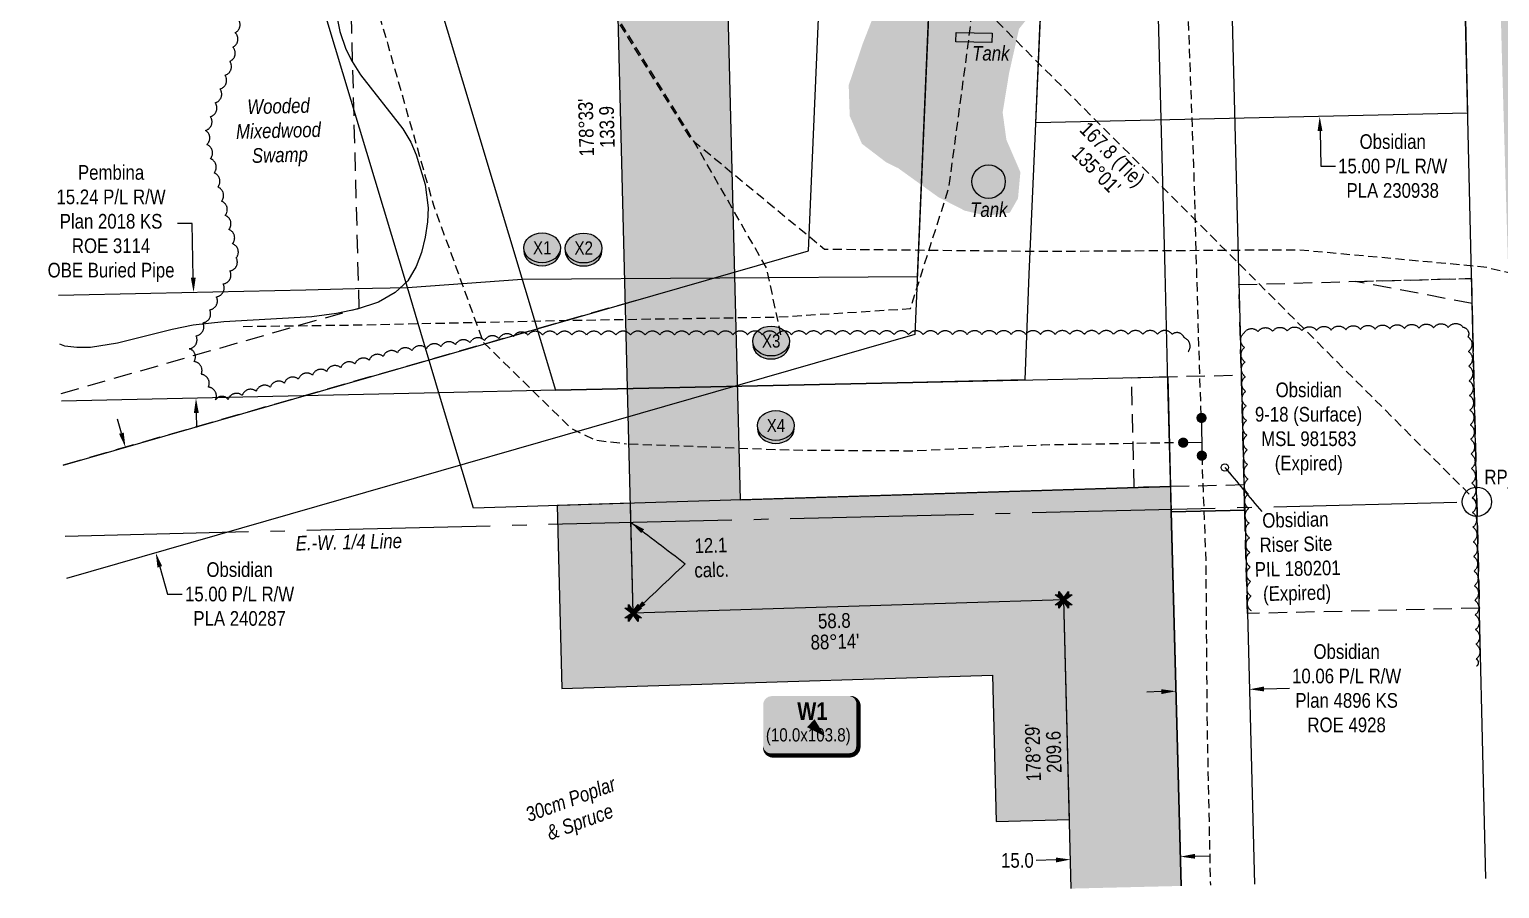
# Model space of a CAD drawing. Extents: x 610158 to 618425, y 5897307 to 5901062.
# Drawn here: x 610202 to 611205, y 5898230 to 5898816 of the extents above; entities that cross this region are included whole.
import ezdxf
from ezdxf.enums import TextEntityAlignment as Align

# ---------------------------------------------------------------- set-up
doc = ezdxf.new("R2010")
doc.units = 0
doc.header["$LTSCALE"] = 5
doc.header["$PDSIZE"] = 0.5
for name, pattern in [('0', [1, 1, 0]), ('foc-ACCESSROAD', [3.75, 2.5, -1.25]), ('foc-QUARTERLINE', [33, 25, -3, 2, -3]), ('foc-TIELINE', [1.875, 1.25, -0.625]), ('UG_PIPE', [1.875, 1.25, -0.625])]:
    doc.linetypes.add(name, pattern=pattern)
doc.layers.get('Defpoints').update_dxf_attribs({"color": 9})
for name, color, linetype in [('35', 37, 'Continuous'), ('AS-PIPE-UG', 44, 'UG_PIPE'), ('AS-ROADS', 254, 'Continuous'), ('AS-SYMBOL', 7, 'Continuous'), ('C-AR', 13, 'foc-ACCESSROAD'), ('C-RW', 13, 'Continuous'), ('C-WS', 13, 'foc-ACCESSROAD'), ('F-RW', 190, 'Continuous'), ('L-BD1', 253, 'Continuous'), ('L-MON', 1, 'Continuous'), ('L-SEC', 7, 'Continuous'), ('L-SECQ', 8, 'foc-QUARTERLINE'), ('L-TIE', 7, 'foc-TIELINE'), ('L-TIE-T', 7, 'Continuous'), ('P-CROSSINGS', 250, 'Continuous'), ('P-PROPOSED', 10, 'Continuous'), ('P-PROPOSED-H', 21, 'Continuous'), ('P-TEMP-BLOCKS', 250, 'Continuous'), ('P-TEMP-H', 41, 'Continuous'), ('P-TEMP_WORKSPACE', 46, 'Continuous'), ('P-TXT', 4, 'Continuous'), ('T-BUSH', 110, '0'), ('T-BUSH-T', 110, 'Continuous'), ('WETLAND', 143, 'Continuous'), ('WETLAND-T', 146, 'Continuous')]:
    doc.layers.add(name, color=color, linetype=linetype)
for name, color, linetype, lineweight in [('AS-GENERAL', 48, 'Continuous', 18), ('C-RW-T', 13, 'Continuous', 9), ('C-WS-T', 13, 'Continuous', 9), ('F-RW-T', 190, 'Continuous', 9)]:
    doc.layers.add(name, color=color, linetype=linetype, lineweight=lineweight)
doc.layers.add('AS-PIPE-AG', color=7, linetype='Continuous', true_color=0x7d00fa)
doc.styles.add('175L', font='ARIALN.TTF', dxfattribs={"height": 20})
doc.styles.add('80', font='ARIALN.TTF', dxfattribs={"height": 10})
doc.styles.add('80CG', font='ARIALN.TTF', dxfattribs={"height": 10})
doc.styles.add('80L', font='ARIALN.TTF', dxfattribs={"height": 10})
doc.styles.add('80LS', font='ARIALNI.TTF', dxfattribs={"height": 10})
doc.styles.add('BOLD', font='ARIALNB.TTF')
doc.styles.add('Crossing', font='ARIALN.TTF', dxfattribs={"height": 10})
doc.dimstyles.new('Compass 5 000', dxfattribs={"dimscale": 5, "dimtxt": 9, "dimasz": 2, "dimexe": 0.2, "dimexo": 0.0625, "dimgap": 0.5, "dimtad": 0, "dimtih": 1, "dimtoh": 1, "dimzin": 0, "dimdsep": 46, "dimtxsty": '80CG', "dimcen": 0.1, "dimse1": 1, "dimse2": 1, "dimclrd": 256, "dimclrt": 256, "dimaunit": 1, "dimadec": 4, "dimazin": 0, "dimtfac": 0.06, "dimtofl": 0, "dimtmove": 0, "dimatfit": 1, "dimfxl": 0.2, "dimtolj": 1, "dimtzin": 0, "dimlwd": -1, "dimarcsym": 0})

# ---------------------------------------------------------------- blocks, each defined once
blk = doc.blocks.new('*U467')
at = {"true_color": 0xff8aff}
h = blk.add_hatch(color=211, dxfattribs=at)
edge = h.paths.add_edge_path()
edge.add_line((-26.49999999999998, -21.95415780227631), (26.49999999999998, -21.95415780227631))
edge.add_arc((26.49999999999998, -15.95415780227631), 6, 270, 360)
edge.add_line((32.49999999999998, -15.95415780227631), (32.49999999999998, 12.5))
edge.add_arc((26.49999999999998, 12.5), 6, 0, 90)
edge.add_line((26.49999999999998, 18.5), (-26.49999999999998, 18.5))
edge.add_arc((-26.49999999999998, 12.5), 6, 90, 180)
edge.add_line((-32.49999999999998, 12.5), (-32.49999999999998, -15.95415780227631))
edge.add_arc((-26.49999999999998, -15.95415780227631), 6, 180, 270)
at = {"color": 250, "flags": 128}
blk.add_lwpolyline([(-26.49999999999998, -21.95415780227631, 3, 3, 0), (26.49999999999998, -21.95415780227631, 3, 3, 0.414213562373095), (32.49999999999998, -15.95415780227631, 3, 3, 0), (32.49999999999998, 12.5, 3, 0, 0.414213562373095), (26.49999999999998, 18.5, 0, 0, 0), (-26.49999999999998, 18.5, 0, 0, 0.414213562373095), (-32.49999999999998, 12.5, 0, 0, 0), (-32.49999999999998, -15.95415780227631, 0, 3, 0.414213562373095)], format="xyseb", close=True, dxfattribs=at)
at = {"flags": 128}
blk.add_lwpolyline([(9.72773589345833, -8.985253312507872, 0, 7.499999999999997, 0), (-3.398394867633904e-15, 3.944304526105059e-31, 0, 0, 0)], format="xyseb", dxfattribs=at)
at = {"color": 250}
for tag, p, height, style in [('TEMP_AREA_W1_001', (-9.212824010914055, 2.244292974654144), 12, 'BOLD'), ('ENTER_TEXT_001', (-30.65893587994544, -12.47010782646594), 9, '80')]:
    blk.add_attdef(tag, p, '', height=height, dxfattribs=dict(at, style=style))
blk = doc.blocks.new('RISER')
h = blk.add_hatch(color=255)
h.dxf.hatch_style = 1
edge = h.paths.add_edge_path()
edge.add_arc((0, 0), 0.7000000000000001, 0, 360)
blk.add_hatch(color=13).paths.add_polyline_path([(0.5809894393423747, -0.1498374831999172), (-0.5809055220925075, -0.1501624933266612, 0.7745966773228882)])
at = {"color": 13}
blk.add_line((-0.5809055220925075, -0.1501624933266612), (0.5809894393423747, -0.1498374831996898), dxfattribs=at)
blk.add_circle((0, 0), 0.6000000000000001, dxfattribs=at)
blk = doc.blocks.new('TEMP')
h = blk.add_hatch(color=255)
h.dxf.hatch_style = 1
h.paths.add_polyline_path([(-5.274161e-10, 0.2514284397220763), (-0.6656854269836912, 1.152061669657268), (-0.6656854269836914, 0.6656854303339061), (-1.152061663105632, 0.6656854303339061), (-0.2514284404497629, 5.273253e-10), (-1.152061661774314, -0.665685419564579), (-0.6656854224511335, -0.6656854195645793), (-0.6656854224511335, -1.152061655686338), (-5.273251e-10, -0.2514284436956587), (0.6656854183820542, -1.152061663420681), (0.6656854183820542, -0.6656854208922597), (1.152061656810019, -0.6656854053035205), (0.2514284429676993, 5.273253e-10), (1.152061671303363, 0.6656854258011663), (0.6656854287749412, 0.6656854258011663), (0.6656854131859291, 1.15206166422904)])
h.paths.add_polyline_path([(0.5656854229146121, 0.8485281473411305), (0.5656854319800914, 0.5656854258011663), (0.8485281444547581, 0.5656854258011663), (0.0831890339399251, 0), (0.8485281399220186, -0.5656854150320215), (0.5656854183820542, -0.5656854240973189), (0.5656854183820542, -0.8485281365719859), (0, -0.08318903609469999), (-0.5656854224511337, -0.8485281320390644), (-0.5656854224511337, -0.5656854195645792), (-0.8485281349258001, -0.5656854195645794), (-0.0831890328488955, 0), (-0.8485281394583584, 0.5656854303339058), (-0.5656854269836913, 0.5656854303339061), (-0.5656854269836913, 0.8485281428085727), (0, 0.0831890306941206)], flags=16)
h = blk.add_hatch(color=1)
h.dxf.hatch_style = 1
h.paths.add_polyline_path([(0, 0.0831890306941205), (-0.5656854269836911, 0.8485281428085727), (-0.5656854269836912, 0.5656854303339061), (-0.8485281394583578, 0.5656854303339061), (-0.0831890328488953, -1e-16), (-0.8485281349258001, -0.5656854195645793), (-0.5656854224511337, -0.5656854195645793), (-0.5656854224511337, -0.848528132039064), (0, -0.08318903609469999), (0.5656854183820542, -0.8485281365719856), (0.5656854183820542, -0.5656854240973191), (0.8485281399220184, -0.5656854150320213), (0.0831890339399251, -1e-16), (0.8485281444547581, 0.5656854258011663), (0.5656854319800914, 0.5656854258011663), (0.5656854229146121, 0.8485281473411308)])
at = {"color": 1}
for p, q in [((-0.0831890328488953, 0), (0.0831890339399252, 0)), ((0, 0.0831890306941205), (0, -0.08318903609469999))]:
    blk.add_line(p, q, dxfattribs=at)
at = {"color": 255, "flags": 128}
blk.add_lwpolyline([(-0.251428440449763, 5.27325e-10), (-1.152061663105632, 0.6656854303339061), (-0.6656854269836914, 0.6656854303339061), (-0.6656854269836914, 1.152061669657268), (-5.274159999999999e-10, 0.2514284397220763), (0.6656854131859291, 1.15206166422904), (0.6656854287749412, 0.6656854258011663), (1.152061671303363, 0.6656854258011663), (0.2514284429676991, 5.27325e-10), (1.152061656810019, -0.6656854053035204), (0.6656854183820542, -0.6656854208922596), (0.6656854183820542, -1.152061663420681), (-5.27325e-10, -0.2514284436956586), (-0.6656854224511335, -1.152061655686338), (-0.6656854224511335, -0.6656854195645793), (-1.152061661774314, -0.6656854195645793)], close=True, dxfattribs=at)
at = {"color": 1, "flags": 128}
blk.add_lwpolyline([(-0.0831890328488953, 0), (-0.8485281394583578, 0.5656854303339061), (-0.5656854269836913, 0.5656854303339061), (-0.5656854269836913, 0.8485281428085727), (0, 0.0831890306941205), (0.5656854229146121, 0.8485281473411305), (0.5656854319800914, 0.5656854258011663), (0.8485281444547581, 0.5656854258011663), (0.0831890339399252, 0), (0.8485281399220184, -0.5656854150320214), (0.5656854183820542, -0.5656854240973189), (0.5656854183820542, -0.8485281365719856), (0, -0.08318903609469999), (-0.5656854224511335, -0.848528132039064), (-0.5656854224511335, -0.5656854195645792), (-0.8485281349258001, -0.5656854195645792)], close=True, dxfattribs=at)
blk = doc.blocks.new('*D475')
at = {"layer": 'C-RW-T', "transparency": 16777216}
for p, q in [((611080.4231811608, 5898841.791524201), (611080.195940128, 5898851.788941942)), ((611082.5813313969, 5898746.844193636), (611083.1252700472, 5898722.913735978)), ((611083.1252700472, 5898722.913735978), (611093.1252700473, 5898722.913735978))]:
    blk.add_line(p, q, dxfattribs=at)
for points in [[(611082.0894174511, 5898841.829397706), (611078.7569448703, 5898841.753650696), (611080.6504221936, 5898831.794106458)], [(611084.2475676872, 5898746.882067141), (611080.9150951065, 5898746.806320131), (611082.3540903641, 5898756.841611378)]]:
    blk.add_solid(points, dxfattribs=at)
at = {"layer": 'Defpoints', "color": 0, "transparency": 16777216}
for p in [(611095.8168422773, 5898832.138838774), (611082.3540903641, 5898756.841611378), (611097.5205104478, 5898757.186343693)]:
    blk.add_point(p, dxfattribs=at)
at = {"layer": 'C-RW-T', "transparency": 16777216, "insert": (611132.2112182064, 5898722.913735978), "char_height": 10, "attachment_point": 5, "style": '80CG'}
blk.add_mtext('\\A1;Obsidian\\P15.00 P/L R/W\\PPLA 230938', dxfattribs=at)
blk = doc.blocks.new('*D481')
at = {"layer": 'Defpoints', "color": 0, "transparency": 16777216}
for p in [(610303.8551859958, 5898636.624689418), (610313.7843259228, 5898636.850100612), (610305.4979665237, 5898564.261833555)]:
    blk.add_point(p, dxfattribs=at)
at = {"layer": 'F-RW-T', "transparency": 16777216}
for p, q in [((610312.7191012922, 5898683.772191), (610302.7191012922, 5898683.772190999)), ((610313.5573645429, 5898646.847524707), (610312.7191012922, 5898683.772191)), ((610315.6540678308, 5898554.489820655), (610315.8810292109, 5898544.49239656))]:
    blk.add_line(p, q, dxfattribs=at)
for points in [[(610315.223601892, 5898646.885351604), (610311.8911271938, 5898646.809697811), (610313.7843259228, 5898636.850100612)], [(610317.3203051799, 5898554.527647551), (610313.9878304817, 5898554.451993758), (610315.4271064508, 5898564.487244749)]]:
    blk.add_solid(points, dxfattribs=at)
at = {"layer": 'F-RW-T', "transparency": 16777216, "insert": (610257.4564819193, 5898683.772191), "char_height": 10, "attachment_point": 5, "style": '80CG'}
blk.add_mtext('\\A1;Pembina\\P15.24 P/L R/W\\PPlan 2018 KS\\PROE 3114\\POBE Buried Pipe', dxfattribs=at)
blk = doc.blocks.new('*D482')
at = {"layer": 'C-RW-T', "transparency": 16777216}
for p, q in [((610974.2738623538, 5898364.2817433), (610964.2772450548, 5898364.021661431)), ((611044.3818206531, 5898366.105741194), (611061.6627634305, 5898366.55533927))]:
    blk.add_line(p, q, dxfattribs=at)
for points in [[(611044.3384736747, 5898367.771844077), (611044.4251676314, 5898364.43963831), (611034.3852033542, 5898365.845659324)], [(610974.2305153754, 5898365.947846184), (610974.317209332, 5898362.615640417), (610984.2704796526, 5898364.541825171)]]:
    blk.add_solid(points, dxfattribs=at)
at = {"layer": 'Defpoints', "color": 0, "transparency": 16777216}
for p in [(610983.6447119382, 5898388.594099019), (611033.7594356397, 5898389.897933173), (611034.3852033542, 5898365.845659324)]:
    blk.add_point(p, dxfattribs=at)
at = {"layer": 'C-RW-T', "transparency": 16777216, "insert": (611100.7487115888, 5898366.555339269), "char_height": 10, "attachment_point": 5, "style": '80CG'}
blk.add_mtext('\\A1;Obsidian\\P10.06 P/L R/W\\PPlan 4896 KS\\PROE 4928', dxfattribs=at)
blk = doc.blocks.new('*D483')
at = {"layer": 'Defpoints', "color": 0, "transparency": 16777216}
for p in [(610912.2642015908, 5898251.806077322), (610912.3206177407, 5898249.674220991), (610987.214605337, 5898253.789519245)]:
    blk.add_point(p, dxfattribs=at)
at = {"layer": 'P-TXT', "transparency": 16777216}
for p, q in [((610902.3241174583, 5898249.409679685), (610888.8068041903, 5898249.051965724)), ((610997.2675217694, 5898251.922204222), (611007.2640220518, 5898252.186745528))]:
    blk.add_line(p, q, dxfattribs=at)
for points in [[(610902.2800272405, 5898251.075763065), (610902.3682076761, 5898247.743596303), (610912.3206177407, 5898249.674220991)], [(610997.2234315516, 5898253.588287602), (610997.3116119872, 5898250.25612084), (610987.271021487, 5898251.657662914)]]:
    blk.add_solid(points, dxfattribs=at)
at = {"layer": 'P-TXT', "transparency": 16777216, "insert": (610876.0544167416, 5898249.051965723), "char_height": 10, "attachment_point": 5, "style": '80CG'}
blk.add_mtext('\\A1;15.0', dxfattribs=at)
blk = doc.blocks.new('xing2')
h = blk.add_hatch(color=50)
h.dxf.hatch_style = 1
edge = h.paths.add_edge_path()
edge.add_ellipse((0, 0), major_axis=(-12.5, 0), ratio=0.8162973455633619, start_angle=0, end_angle=360)
h = blk.add_hatch(color=250)
h.dxf.hatch_style = 1
edge = h.paths.add_edge_path()
edge.add_ellipse((0, -2.047489049626165), major_axis=(-12.5, 0), ratio=0.8162973455633619, start_angle=0, end_angle=180)
edge.add_line((12.5, -2.047489049626165), (12.5, 0))
edge.add_ellipse((0, 0), major_axis=(-12.5, 0), ratio=0.8162973455633619, start_angle=0, end_angle=180, ccw=False)
edge.add_line((-12.5, 0), (-12.5, -2.047489049626165))
at = {"color": 250}
blk.add_ellipse((0, 0), major_axis=(-12.5, 0), ratio=0.8162973455633619, dxfattribs=at)
blk.add_ellipse((0, -2.047489049626165), major_axis=(-12.5, 0), ratio=0.8162973455633619, start_param=0, end_param=3.141592653589793, dxfattribs=at)
at = {"color": 250, "style": 'Crossing'}
blk.add_attdef('CROSSING', text='', height=9, dxfattribs=at).set_placement((0.08916442567715421, 0.0199513138486509), align=Align.MIDDLE_CENTER)
at = {"color": 250, "style": 'Crossing', "flags": 1}
for tag, p in [('OWNER', (0.08916442567715421, -12.49201765665748)), ('DESCRIPTION', (0.08916442567715421, -25.770021277247)), ('LOCATION', (0.08916442567715421, -39.30337514164421)), ('DWG_REF', (0.08916442567715421, -52.83672900604233))]:
    blk.add_attdef(tag, text='', height=9, dxfattribs=at).set_placement(p, align=Align.MIDDLE_CENTER)
blk = doc.blocks.new('*D523')
at = {"layer": 'C-RW-T', "transparency": 16777216}
for p, q in [((610264.5057670693, 5898540.680416269), (610261.7431081757, 5898550.291228713)), ((610290.7390597106, 5898449.419328639), (610296.0830185185, 5898430.82862027)), ((610296.0830185185, 5898430.82862027), (610306.0830185185, 5898430.828620271))]:
    blk.add_line(p, q, dxfattribs=at)
for points in [[(610266.1075691432, 5898541.140859419), (610262.9039649954, 5898540.219973121), (610267.2684259627, 5898531.069603825)], [(610292.3408617845, 5898449.879771789), (610289.1372576368, 5898448.958885491), (610287.976400817, 5898459.030141084)]]:
    blk.add_solid(points, dxfattribs=at)
at = {"layer": 'Defpoints', "color": 0, "transparency": 16777216}
for p in [(610277.5856973098, 5898534.035336599), (610287.976400817, 5898459.030141084), (610298.2936721637, 5898461.995873857)]:
    blk.add_point(p, dxfattribs=at)
at = {"layer": 'C-RW-T', "transparency": 16777216, "insert": (610345.1689666766, 5898430.828620271), "char_height": 10, "attachment_point": 5, "style": '80CG'}
blk.add_mtext('\\A1;Obsidian\\P15.00 P/L R/W\\PPLA 240287', dxfattribs=at)

msp = doc.modelspace()

# ---------------------------------------------------------------- hatches: boundary and pattern name
at = {"layer": 'AS-ROADS'}
h = msp.add_hatch(color=256, dxfattribs=at)
h.dxf.hatch_style = 1
h.paths.add_polyline_path([(611223.1396159146, 5898237.345974026), (611262.1405737707, 5898238.285770602), (611239.8344361701, 5899108.157312832), (611232.4155103307, 5899310.348981899), (611232.8529379047, 5899328.675940654), (611239.8363631653, 5899334.784926888), (611246.8217154167, 5899341.329994458), (611255.9884245677, 5899342.639521027), (611269.9572020795, 5899339.584386607), (611293.0926887413, 5899337.402697416), (611364.2469320339, 5899320.821346531), (611473.1875952767, 5899279.764290266), (611574.8981780673, 5899244.855980626), (611587.5565998446, 5899268.855844331), (611455.2453567042, 5899319.960727221), (611321.6680786858, 5899365.340118883), (611255.7533313313, 5899376.685928762), (611236.546984877, 5899389.776063908), (611229.5616326242, 5899401.556672499), (611229.1242050467, 5899425.120454849), (611223.358639822, 5899539.250631777), (611218.2029853634, 5899734.941321042), (611180.7569441784, 5899734.036770547), (611191.3821059522, 5899289.351666357), (611193.7792861459, 5899254.748613623), (611190.2644495916, 5899239.820523976), (611181.7606262838, 5899221.807800309), (611165.6509587433, 5899205.214906095), (611145.6140779901, 5899195.027276912), (611092.9435585067, 5899190.694680743), (611014.4339801659, 5899184.326610884), (610904.429616385, 5899173.872202541), (610886.5451876242, 5899172.510089713), (610867.9207932723, 5899172.740956276), (610852.0539269416, 5899182.164160575), (610835.959675353, 5899218.710340347), (610812.6892991284, 5899273.721998824), (610799.3525755608, 5899277.630057003), (610790.844898263, 5899274.871201359), (610747.5530572389, 5899274.871201359), (610728.0075598889, 5899270.503975202), (610687.5387646721, 5899267.515535571), (610676.0423201089, 5899258.551499249), (610679.0310873764, 5899234.647829969), (610682.9390306508, 5899141.9087244), (610671.8684517009, 5899110.335154246), (610657.6125521238, 5899099.531880867), (610656.2328246168, 5899084.13179732), (610654.1632333542, 5899076.316963555), (610651.6330905955, 5899070.110500302), (610652.0936420957, 5899062.066082546), (610655.7722731149, 5899058.848058925), (610661.7517346432, 5899058.848058925), (610668.4191329312, 5899059.538093483), (610684.2859992645, 5899054.71169935), (610685.4344875227, 5899048.964404057), (610694.8632678202, 5899043.44797538), (610754.6655910796, 5899046.120897351), (610796.0843942028, 5899051.389785767), (610824.3109982859, 5899048.383389846), (610835.6475023692, 5899045.840009679), (610836.8133335732, 5898974.277782528), (610839.5901315287, 5898943.518658386), (610834.9634195952, 5898924.554251331), (610836.8171875605, 5898900.677516506), (610830.8011131514, 5898881.250093713), (610819.4588280865, 5898870.999617518), (610808.8160417416, 5898868.919253105), (610797.4795376599, 5898863.137327824), (610786.8367513155, 5898848.334932223), (610770.6288070951, 5898806.857185764), (610760.91097774, 5898778.179708626), (610761.604695483, 5898757.133654585), (610769.9331623621, 5898738.169247548), (610786.5920231143, 5898725.448498935), (610794.6892507441, 5898721.517354097), (610821.983189866, 5898701.814174001), (610840.1412517357, 5898692.505120419), (610855.0388402217, 5898689.015187267), (610870.8690936738, 5898691.109660194), (610876.455448482, 5898700.883012124), (610878.0856851736, 5898718.800823992), (610868.5412852517, 5898740.907581717), (610865.9803105918, 5898759.523123698), (610870.4027611904, 5898786.516557385), (610877.1819251162, 5898816.631820286), (610884.8629221041, 5898826.171740449), (610891.148775633, 5898847.812917232), (610895.5712262318, 5898854.794066125), (610905.1156261527, 5898851.07070121), (610921.5875685137, 5898847.360162216), (610944.7519600791, 5898844.980953839), (610965.1684585946, 5898847.72570097), (610999.229999678, 5898858.303238156), (611018.7061252554, 5898873.087677485), (611050.0621671459, 5898907.688165015), (611072.4865931246, 5898952.10817779), (611085.6653032076, 5898991.923684869), (611091.5869549243, 5899005.814157479), (611110.4425885243, 5899071.444396103), (611127.0532744331, 5899111.615181197), (611136.1621737712, 5899130.896388488), (611143.6639603423, 5899136.252493166), (611155.1854558216, 5899141.073756916), (611169.383545587, 5899141.608597845), (611177.4210364136, 5899137.324740176), (611185.1906751124, 5899128.754459653), (611190.0139404059, 5899120.184179128), (611194.8352787072, 5899103.312962425), (611196.7102436, 5899089.119798046), (611201.2887806924, 5899000.90439487), (611206.830814643, 5898794.290348205)])
at = {"layer": 'P-PROPOSED-H'}
h = msp.add_hatch(color=256, dxfattribs=at)
h.dxf.hatch_style = 1
h.paths.add_polyline_path([(610912.84473441, 5898229.868873766), (610987.8002402468, 5898231.675058356), (610980.5832851876, 5898504.198208174), (610686.8771950094, 5898495.172634639), (610671.8015226626, 5899089.110872556), (610596.8561609674, 5899087.112598184), (610613.8419064763, 5898417.920884812), (610907.6293268746, 5898426.948957645)])
at = {"layer": 'P-TEMP-H'}
h = msp.add_hatch(color=256, dxfattribs=at)
h.dxf.hatch_style = 1
h.paths.add_polyline_path([(610611.9395170205, 5898492.86980352), (610561.9810610838, 5898491.334582653), (610565.1517101749, 5898366.419718141), (610690.3126498427, 5898370.265907595), (610688.7774508884, 5898420.223650369), (610613.8419064763, 5898417.920884812)])
h = msp.add_hatch(color=256, dxfattribs=at)
h.dxf.hatch_style = 1
h.paths.add_polyline_path([(610858.9933546715, 5898375.449457263), (610861.632130976, 5898275.735244784), (610911.5959644224, 5898277.057457291), (610907.6293268756, 5898426.948957642), (610613.8419064763, 5898417.920884812), (610611.93951702, 5898492.86980352), (610561.9810610838, 5898491.334582653), (610565.1517101763, 5898366.419718141)])
h = msp.add_hatch(color=256, dxfattribs=at)
h.dxf.hatch_style = 1
h.paths.add_polyline_path([(610809.2490402857, 5898373.920816961), (610690.3126498441, 5898370.265907595), (610688.7774508884, 5898420.223650369), (610807.7138413304, 5898423.878559738)])
h = msp.add_hatch(color=256, dxfattribs=at)
h.dxf.hatch_style = 1
h.paths.add_polyline_path([(610911.5959644219, 5898277.057457283), (610861.632130976, 5898275.735244784), (610858.9933546705, 5898375.449457255), (610809.2490402857, 5898373.920816957), (610807.7138413304, 5898423.878559738), (610907.6293268746, 5898426.948957645)])

# ---------------------------------------------------------------- linework, layer by layer
at = {"layer": '35', "color": 3}
msp.add_circle((611189.6244478038, 5898493.842233111), 9.99626509999994, dxfattribs=at)
at = {"layer": 'AS-GENERAL'}
msp.add_lwpolyline([(610834.2143233971, 5898814.055247683), (610858.7501836856, 5898813.59030643), (610858.629388073, 5898807.215685422), (610834.0935277846, 5898807.68062669)], close=True, dxfattribs=at)
msp.add_circle((610856.3923863897, 5898712.335476037), 11.40692519818393, dxfattribs=at)
at = {"layer": 'AS-PIPE-AG', "flags": 128}
for points in [[(611002.0744478058, 5898525.432233114), (611002.0044477844, 5898551.072233113)], [(610989.6944477847, 5898534.332232944), (611001.879447804, 5898534.437233112)]]:
    msp.add_lwpolyline(points, dxfattribs=at)
at = {"layer": 'AS-PIPE-UG', "flags": 128}
for points in [[(610202.8667574616, 5899305.242075555), (610239.5852609053, 5899304.811243188), (610306.6651978573, 5899278.64601929), (610345.1658128909, 5899165.49329649), (610383.3765362342, 5899035.671801639), (610416.309231608, 5898909.84881282), (610446.3030250369, 5898805.877659519), (610477.4863740205, 5898696.368575336), (610511.3937052373, 5898602.908494798), (610571.4012846346, 5898543.975513881), (610588.3399558446, 5898535.893533563), (610609.1721723147, 5898533.434452349)], [(610704.91140131, 5899070.453806054), (610566.5830848548, 5899064.715949872), (610558.4861101256, 5899011.970657082), (610557.1965919253, 5898958.885491257), (610582.5221295562, 5898855.214225906), (610652.7908750774, 5898741.881570335), (610744.3416689952, 5898666.349791253), (610892.9361497065, 5898664.805368275), (611067.7058505825, 5898665.909955585), (611194.4384995224, 5898654.284299261), (611312.0795453518, 5898627.144439514)], [(610714.6827504415, 5898607.74168897), (610705.0063658282, 5898653.064754903), (610654.0104194209, 5898742.136475094), (610583.726679502, 5898855.794009283), (610558.6210597043, 5898958.570608919), (610559.2508244035, 5899011.760735485), (610566.6880456378, 5899063.236502649), (610704.4465749814, 5899066.060447528)], [(611001.4805942966, 5898553.032130065), (610999.8811918809, 5898601.18913718), (610996.4474748174, 5898724.02324275), (610991.6692601012, 5898852.76014284), (610988.8153264149, 5898994.107331333), (610988.8011776065, 5899000.951545285)], [(610347.7098623592, 5898613.5045358), (610429.8441745532, 5898614.629115608), (610568.1275078121, 5898617.667980199), (610712.8384395324, 5898619.982115583), (610802.9947544689, 5898625.674988562), (610829.3349130098, 5898708.144175637), (610842.465007219, 5898806.252519459), (610847.7380370568, 5898849.051528469)], [(610610.92266439, 5898533.368478248), (610721.6301546874, 5898529.196035945), (610804.2392894744, 5898528.681228274), (610892.9111590463, 5898532.744710045), (610987.4258455659, 5898534.414086333)], [(611001.879447804, 5898525.287233113), (611004.6244478058, 5898452.602233117), (611005.464447785, 5898340.352232944), (611007.7335434903, 5898232.155386313)]]:
    msp.add_lwpolyline(points, dxfattribs=at)
at = {"layer": 'C-AR'}
for points in [[(610223.4885258588, 5898567.771831294), (610426.82402832, 5898626.067056437), (610406.51914973, 5899387.602354521), (611168.0544477707, 5899407.907233094), (611180.5139574991, 5898879.465035652), (611180.5139574991, 5898879.465035652)], [(610615.1650917361, 5898631.088809831), (610224.855804126, 5898518.875586445)]]:
    msp.add_lwpolyline(points, dxfattribs=at)
at = {"layer": 'C-RW'}
for points in [[(610201.7265652156, 5899346.017329964), (610249.3633183801, 5899346.370604984), (610257.8014560695, 5899346.198288498), (610327.2817710661, 5899346.960261007), (610338.1269712943, 5899310.855480419), (610348.764447791, 5899275.442233115), (610560.6894477883, 5898569.922233115), (610804.7694477633, 5898575.347233114), (610978.6862286606, 5898579.212763005), (610980.5832851876, 5898504.198208174), (610504.7717118101, 5898489.576542193), (610482.40322189, 5898564.430006303), (610468.990378408, 5898609.270625236), (610459.7512059377, 5898640.160028878), (610421.3831907996, 5898767.604581435), (610350.1278045827, 5899004.293882231), (610269.8392835112, 5899270.972920061), (610250.9819763099, 5899270.835964014), (610203.8386484168, 5899270.485567471)], [(611021.3115003859, 5898877.037250124), (611027.0265092463, 5898652.273886715), (611028.9835282754, 5898575.910538957), (611030.8776871949, 5898500.935949273), (611031.2007554622, 5898488.198141559), (610981.0235907373, 5898487.047806125), (610980.6950212828, 5898499.828521177), (610978.797964757, 5898574.84307599), (610976.8454871685, 5898651.199023527), (610971.0879312925, 5898876.406268468)]]:
    msp.add_lwpolyline(points, dxfattribs=at)
at = {"layer": 'C-RW', "flags": 128}
for points in [[(610224.8553168622, 5898518.893011879), (610733.5368151702, 5898665.115141773), (610742.5127726882, 5898876.820744092), (610817.5927003059, 5898877.794564611), (610806.1530934682, 5898607.981695076), (610227.0192276167, 5898441.507805953)], [(610987.7897312876, 5898231.674805123), (610981.0235907363, 5898487.047806129), (611031.2007554617, 5898488.198141559), (611032.7949237352, 5898426.970322693), (611037.8445442079, 5898232.880963768)]]:
    msp.add_lwpolyline(points, dxfattribs=at)
at = {"layer": 'C-RW'}
msp.add_lwpolyline([(611183.3420313952, 5898759.137064544), (610888.6194768834, 5898752.438028916), (610891.7990866061, 5898827.501520744), (611181.5804503626, 5898834.088243252), (611183.3420313952, 5898759.137064544)], close=True, dxfattribs=at)
at = {"layer": 'C-WS'}
for points in [[(611186.0137250393, 5898646.309394075), (611191.3364073383, 5898421.221358956), (611033.0349521505, 5898417.604356058), (611031.4407838915, 5898478.832174947), (611031.1177156297, 5898491.569982665), (611029.2235567047, 5898566.544572304), (611027.2878253117, 5898642.077272292), (611186.0137250393, 5898646.309394075), (611186.0137250393, 5898646.309394075)], [(611185.9938378362, 5898646.308863862), (611186.395431087, 5898629.222005287), (611106.6308879778, 5898644.19280301), (611185.9938378362, 5898646.308863862)]]:
    msp.add_lwpolyline(points, close=True, dxfattribs=at)
at = {"layer": 'C-WS', "flags": 128}
msp.add_lwpolyline([(611028.8717921781, 5898580.280225972), (611030.7659511105, 5898505.305636277), (610980.5832851862, 5898504.198208174), (610955.7823560168, 5898503.656714926), (610953.9341928258, 5898578.525802442), (610978.6862286597, 5898579.212763005), (611028.8717921781, 5898580.280225972)], close=True, dxfattribs=at)
at = {"layer": 'F-RW'}
msp.add_lwpolyline([(610221.6154174237, 5898634.757441333), (610284.711708817, 5898636.190094471), (610390.3026744116, 5898638.587219054), (610424.1206569021, 5898639.353504362), (610459.7512059377, 5898640.160028878), (610538.0369336895, 5898645.662688673), (610807.9381984596, 5898647.582512206), (610833.9694477946, 5899262.122233066), (610910.072607626, 5899258.898584078), (610902.5537363447, 5899076.18712731), (610900.3569909476, 5899026.303219375), (610897.0743032232, 5898950.75975759), (610893.8342206554, 5898875.518587503), (610883.9268358286, 5898649.209107607), (610881.0843975476, 5898577.043433648), (610804.7694477633, 5898575.347233114), (610560.6894477883, 5898569.922233115), (610481.2882630742, 5898568.157437029), (610223.6374020188, 5898562.447761301)], dxfattribs=at)
at = {"layer": 'L-SEC', "flags": 128}
for points in [[(611189.6244478038, 5898493.842233111), (611160.4832390245, 5899733.547036801)], [(611195.7327521273, 5898236.685557498), (611189.6244478038, 5898493.842233111)]]:
    msp.add_lwpolyline(points, dxfattribs=at)
at = {"layer": 'L-SECQ', "flags": 128}
msp.add_lwpolyline([(610226.2096574228, 5898470.459441818), (611189.6244478038, 5898493.842233111)], dxfattribs=at)
at = {"layer": 'L-TIE', "flags": 128}
msp.add_lwpolyline([(610596.8561609674, 5899087.112598184), (611189.6244478038, 5898493.842233111)], dxfattribs=at)
at = {"layer": 'P-PROPOSED', "flags": 128}
msp.add_lwpolyline([(610912.84473441, 5898229.868873769), (610907.6293268746, 5898426.948957645), (610613.8419064763, 5898417.920884812), (610596.8561609674, 5899087.112598184), (610671.8015226626, 5899089.110872556), (610686.8771950094, 5898495.172634639), (610980.5832851876, 5898504.198208174), (610987.8002402473, 5898231.675058356)], dxfattribs=at)
at = {"layer": 'P-TEMP_WORKSPACE'}
msp.add_lwpolyline([(610858.9933546715, 5898375.449457263), (610861.632130976, 5898275.735244784), (610911.5959644224, 5898277.057457291), (610907.6293268756, 5898426.948957642), (610613.8419064763, 5898417.920884812), (610611.93951702, 5898492.86980352), (610561.9810610838, 5898491.334582653), (610565.1517101763, 5898366.419718141)], close=True, dxfattribs=at)
at = {"layer": 'T-BUSH', "flags": 128}
for points in [[(610992.5289384184, 5898596.150181925, 0.5205670499330777), (610989.8829798809, 5898605.785928149, 0.52056705), (610981.6893950604, 5898608.136165264, 0.52056705), (610971.6969701786, 5898608.124046839, 0.52056705), (610961.7045452946, 5898608.111928395, 0.52056705), (610951.7121204094, 5898608.099809987, 0.52056705), (610941.7196955276, 5898608.087691562, 0.52056705), (610931.7272706435, 5898608.075573118, 0.52056705), (610921.734845758, 5898608.063454711, 0.52056705), (610911.7424208747, 5898608.051336286, 0.52056705), (610901.7499959929, 5898608.03921786, 0.52056705), (610891.7575711089, 5898608.027099434, 0.52056705), (610881.7651462236, 5898608.014981009, 0.52056705), (610871.7727213418, 5898608.002862584, 0.52056705), (610861.7802964578, 5898607.990744158, 0.52056705), (610851.7878715721, 5898607.978625732, 0.52056705), (610841.7954466888, 5898607.966507306, 0.52056705), (610831.803021807, 5898607.954388862, 0.52056705), (610821.810596923, 5898607.942270455, 0.52056705), (610811.8181720377, 5898607.93015203, 0.52056705), (610801.8257471559, 5898607.918033586, 0.52056705), (610791.8333222719, 5898607.905915178, 0.52056705), (610781.8408973867, 5898607.893796753, 0.52056705), (610771.8484725029, 5898607.881678328, 0.52056705), (610761.8560476208, 5898607.869559902, 0.52056705), (610751.8636227358, 5898607.857441477, 0.52056705), (610741.8711978518, 5898607.845323051, 0.52056705), (610731.87877297, 5898607.833204625, 0.52056705), (610721.8863480861, 5898607.8210862, 0.52056705), (610711.8939232008, 5898607.808967775, 0.52056705), (610701.9014983189, 5898607.796849331, 0.52056705), (610691.9090734349, 5898607.784730922, 0.52056705), (610681.9166485493, 5898607.772612497, 0.52056705), (610671.924223666, 5898607.760494053, 0.52056705), (610661.9317987842, 5898607.748375646, 0.52056705), (610651.9393739002, 5898607.736257221, 0.52056705), (610641.9469490149, 5898607.724138777, 0.52056705), (610631.9545241331, 5898607.712020369, 0.52056705), (610621.962099249, 5898607.699901944, 0.52056705), (610611.9696743634, 5898607.687783519, 0.52056705), (610601.9772494801, 5898607.675665093, 0.52056705), (610591.9848245983, 5898607.663546667, 0.52056705), (610581.9923997143, 5898607.651428242, 0.52056705), (610571.999974829, 5898607.639309798, 0.52056705), (610562.0075499472, 5898607.627191391, 0.52056705), (610552.0151250632, 5898607.615072966, 0.52056705), (610542.0227001775, 5898607.602954522, 0.52056705), (610532.1003988173, 5898606.580205658, 0.52056705), (610522.2020544697, 5898605.212184791, 0.52056705), (610512.3037101208, 5898603.844163939, 0.52056705), (610502.4053657755, 5898602.476143072, 0.52056705), (610492.5070214258, 5898601.108122204, 0.52056705), (610482.6086770789, 5898599.740101336, 0.52056705), (610472.7103327331, 5898598.37208047, 0.52056705), (610462.8119883842, 5898597.004059601, 0.52056705), (610452.9211189145, 5898595.598792555, 0.52056705), (610443.261400009, 5898593.041737105, 0.52056705), (610433.6016811011, 5898590.484681654, 0.52056705), (610423.9419621977, 5898587.927626187, 0.52056705), (610414.28224329, 5898585.370570754, 0.52056705), (610404.6225243858, 5898582.813515303, 0.52056705), (610394.9628054803, 5898580.256459855, 0.52056705), (610385.3284232202, 5898577.607959775, 0.52056705), (610375.7301370141, 5898574.829182377, 0.52056705), (610366.1318508083, 5898572.050404982, 0.52056705), (610356.5335646021, 5898569.271627584, 0.52056705), (610346.9352783964, 5898566.492850188, 0.52056705), (610337.3369921902, 5898563.714072772, 0.52056705), (610328.7607108753, 5898563.437799454, 0.52056705), (610323.8516885744, 5898572.14125865, 0.52056705), (610318.942666274, 5898580.844717836, 0.52056705), (610314.0336439714, 5898589.548177039, 0.52056705), (610310.8389294528, 5898598.278820197, 0.52056705), (610315.4695296681, 5898607.133550209, 0.52056705), (610320.1001298791, 5898615.9882802, 0.52056705), (610324.7307300946, 5898624.84301023, 0.52056705), (610329.3613303074, 5898633.697740242, 0.52056705), (610333.9919305191, 5898642.552470253, 0.52056705), (610338.6225307337, 5898651.407200265, 0.52056705), (610342.8805106458, 5898660.304487454, 0.52056705), (610340.3657236375, 5898669.975296549, 0.52056705), (610337.8509366332, 5898679.646105628, 0.52056705), (610335.3361496264, 5898689.316914704, 0.52056705), (610332.8213626182, 5898698.987723783, 0.52056705), (610330.3065756138, 5898708.658532863, 0.52056705), (610327.7917886048, 5898718.32934194, 0.52056705), (610325.2770015988, 5898728.000151019, 0.52056705), (610322.7622145939, 5898737.670960097, 0.52056705), (610321.9213696333, 5898747.271755543, 0.52056705), (610325.234935229, 5898756.698790352, 0.52056705), (610328.548500826, 5898766.125825143, 0.52056705), (610331.8620664208, 5898775.552859935, 0.52056705), (610335.1756320144, 5898784.979894727, 0.52056705), (610338.4891976096, 5898794.406929516, 0.52056705), (610340.6523961343, 5898804.120288662, 0.52056705), (610342.1444205866, 5898814.000701857, 0.52056705), (610343.6364450394, 5898823.881115057, 0.52056705), (610345.1284694938, 5898833.761528252, 0.52056705), (610346.6204939467, 5898843.64194145, 0.52056705), (610348.1125183995, 5898853.522354629, 0.52056705), (610349.6045428525, 5898863.402767844, 0.52056705), (610351.0438509538, 5898873.287390599, 0.52056705), (610351.1387032409, 5898883.27937265, 0.52056705), (610351.2335555281, 5898893.271354684, 0.52056705), (610351.3284078153, 5898903.263336716, 0.52056705), (610351.4232601024, 5898913.255318749, 0.52056705), (610351.5181123896, 5898923.247300784, 0.52056705), (610351.6129646766, 5898933.239282818, 0.52056705), (610351.7078169639, 5898943.231264851, 0.52056705), (610352.9766026854, 5898953.053085717, 0.52056705), (610355.722713462, 5898962.66076899, 0.52056705), (610358.4688242371, 5898972.268452246, 0.52056705), (610356.798700126, 5898981.989920011, 0.52056705), (610354.5509893142, 5898991.72626933, 0.52056705), (610352.3032785023, 5899001.462618646, 0.52056705), (610350.2907439971, 5899011.230841864, 0.52056705), (610349.8657998675, 5899021.214234294, 0.52056705), (610349.4408557367, 5899031.197626724, 0.52056705), (610349.0159116033, 5899041.181019153, 0.52056705), (610348.590967474, 5899051.164411581, 0.52056705), (610348.1660233415, 5899061.147804013, 0.52056705), (610347.7410792119, 5899071.131196441, 0.52056705), (610347.3161350811, 5899081.11458887, 0.52056705), (610346.8911909481, 5899091.0979813, 0.52056705), (610346.4662468185, 5899101.081373711, 0.52056705), (610345.7272304769, 5899110.995301161, 0.52056705), (610341.9023372207, 5899120.226709163, 0.52056705), (610338.0774439614, 5899129.458117154, 0.52056705), (610334.2525507052, 5899138.689525126, 0.52056705), (610330.427657446, 5899147.920933133, 0.52056705), (610326.6027641902, 5899157.152341125, 0.52056705), (610322.7778709301, 5899166.383749097, 0.52056705), (610318.9529776748, 5899175.615157103, 0.52056705), (610315.1280844166, 5899184.846565095, 0.52056705), (610311.3031911575, 5899194.077973067, 0.52056705), (610307.4782979013, 5899203.309381073, 0.52056705), (610303.6534046421, 5899212.540789065, 0.52056705), (610299.828511386, 5899221.772197054, 0.52056705), (610296.0036181266, 5899231.003605045, 0.52056705), (610292.1787248708, 5899240.235013035, 0.52056705), (610288.3538316109, 5899249.466421024, 0.52056705), (610284.5289383554, 5899258.697829016, 0.52056705), (610280.7040450973, 5899267.929237005, 0.52056705), (610273.2739777938, 5899271.719217898, 0.52056705), (610263.2818425966, 5899271.642171713, 0.52056705), (610253.2897073994, 5899271.565125528, 0.52056705), (610243.2975722023, 5899271.488079343, 0.52056705), (610233.305437005, 5899271.411033156, 0.52056705), (610223.3133018081, 5899271.333986972, 0.52056705), (610213.3211666109, 5899271.256940787, 0.4812580068583051), (610203.802387865, 5899271.782307672, 0.4812580068583051)], [(611035.7439202023, 5898419.380419121, -0.52056705), (611035.4880496692, 5898429.369574851, -0.52056705), (611035.2321791322, 5898439.358730563, -0.52056705), (611034.9763085991, 5898449.347886308, -0.52056705), (611034.7204380619, 5898459.337042038, -0.52056705), (611034.464567529, 5898469.326197769, -0.52056705), (611034.2086969936, 5898479.315353496, -0.52056705), (611033.9528264571, 5898489.304509208, -0.52056705), (611033.6969559237, 5898499.293664956, -0.52056705), (611033.441085387, 5898509.282820685, -0.52056705), (611033.1852148536, 5898519.271976413, -0.52056705), (611032.929344317, 5898529.261132143, -0.52056705), (611032.6734737838, 5898539.250287854, -0.52056705), (611032.4176032466, 5898549.2394436, -0.52056705), (611032.1617327138, 5898559.22859933, -0.52056705), (611031.9058621784, 5898569.21775506, -0.52056705), (611031.6499916437, 5898579.206910788, -0.52056705), (611031.3941211083, 5898589.196066499, -0.52056705), (611031.1382505718, 5898599.185222248, -0.52056705), (611030.8823800382, 5898609.174377977, -0.52056705), (611040.2676809082, 5898609.969401586, -0.52056705), (611050.2577279093, 5898610.187719775, -0.52056705), (611060.2477749102, 5898610.406037963, -0.52056705), (611070.2378219111, 5898610.624356133, -0.52056705), (611080.2278689119, 5898610.842674341, -0.52056705), (611090.217915913, 5898611.06099253, -0.52056705), (611100.2079629139, 5898611.279310718, -0.52056705), (611110.1980099148, 5898611.49762889, -0.52056705), (611120.1880569158, 5898611.715947096, -0.52056705), (611130.1781039168, 5898611.934265285, -0.52056705), (611140.1681509176, 5898612.152583472, -0.52056705), (611150.1581979186, 5898612.370901645, -0.52056705), (611160.1482449196, 5898612.589219851, -0.52056705), (611170.1382919205, 5898612.807538039, -0.52056705), (611180.1283389215, 5898613.025856228, -0.52056705), (611183.5834851797, 5898606.390614667, -0.52056705), (611183.8406915631, 5898596.401493227, -0.52056705), (611184.0978979493, 5898586.412371824, -0.52056705), (611184.3551043334, 5898576.423250401, -0.52056705), (611184.6123107172, 5898566.43412898, -0.52056705), (611184.8695171017, 5898556.445007556, -0.52056705), (611185.1267234855, 5898546.455886115, -0.52056705), (611185.3839298696, 5898536.466764712, -0.52056705), (611185.6411362517, 5898526.477643273, -0.52056705), (611185.8983426357, 5898516.488521868, -0.52056705), (611186.1555490197, 5898506.499400446, -0.52056705), (611186.4127554034, 5898496.510279023, -0.52056705), (611186.6699617893, 5898486.5211576, -0.52056705), (611186.9271681734, 5898476.53203616, -0.52056705), (611187.1843745572, 5898466.542914758, -0.52056705), (611187.4415809417, 5898456.553793317, -0.52056705), (611187.6987873255, 5898446.564671913, -0.52056705), (611187.9559937096, 5898436.575550489, -0.52056705), (611188.2132000919, 5898426.586429067, -0.52056705), (611188.4704064758, 5898416.597307644, -0.52056705), (611188.7276128595, 5898406.608186206, -0.52056705), (611188.9848192434, 5898396.619064801, -0.52056705), (611189.2420256294, 5898386.629943378, -0.52056705), (611189.372366049, 5898381.567913917, -0.52056705)]]:
    msp.add_lwpolyline(points, format="xyb", dxfattribs=at)
at = {"layer": 'WETLAND'}
msp.add_lwpolyline([(610410.9383385425, 5898828.696993642), (610413.6849348759, 5898814.750365458), (610417.7181103763, 5898802.660804088), (610421.9321808902, 5898794.206499161), (610427.7736481599, 5898785.233040178), (610456.6502288174, 5898748.467551688), (610462.0496199472, 5898739.331295376), (610465.7948310022, 5898730.545723232), (610471.7376952437, 5898710.303956841), (610473.8076177678, 5898694.488182765), (610473.4138415109, 5898684.787299499), (610471.8646894806, 5898674.413048874), (610469.2514330063, 5898663.994358587), (610465.7948310046, 5898654.424248903), (610459.9114844496, 5898644.670495498), (610451.3056381361, 5898636.610210058), (610439.9069972147, 5898630.172856392), (610425.5300792358, 5898625.251910887), (610411.4300957938, 5898622.287736534), (610394.6010122569, 5898620.130772123), (610334.4413634429, 5898616.53967127), (610313.5518823409, 5898614.360314975), (610299.1349976968, 5898611.476959256), (610261.7840283572, 5898602.086874037), (610243.5072534177, 5898599.199689854), (610234.0360175387, 5898599.026194241), (610225.9419586462, 5898600.145255201), (610222.5496408753, 5898601.347988503)], dxfattribs=at)

# ---------------------------------------------------------------- block references
at = {"layer": 'AS-SYMBOL', "xscale": 4.998132549999966, "yscale": 4.998132549999966, "zscale": 4.998132549999966}
for p in [(611001.7544478065, 5898551.072233113), (610989.2244478058, 5898534.192232926), (611001.8994478043, 5898525.327233113)]:
    msp.add_blockref('RISER', p, dxfattribs=at)
at = {"layer": 'L-MON', "xscale": 4.99813254999997, "yscale": 4.99813254999997, "zscale": 4.99813254999997}
for p in [(610907.6293268746, 5898426.948957645), (610613.8419064763, 5898417.920884812)]:
    msp.add_blockref('TEMP', p, dxfattribs=at)
at = {"layer": 'P-CROSSINGS', "color": 5, "xscale": 0.99962651, "yscale": 0.99962651, "zscale": 0.99962651}
for p, values in [((610551.6353943789, 5898667.155564683), {'CROSSING': 'X1'}), ((610579.956732028, 5898667.00946386), {'CROSSING': 'X2'}), ((610707.9197068217, 5898603.547135512), {'CROSSING': 'X3'}), ((610711.1754004868, 5898545.885190469), {'CROSSING': 'X4'})]:
    msp.add_blockref('xing2', p, dxfattribs=at).add_auto_attribs(values)
at = {"layer": 'P-TEMP-BLOCKS', "xscale": 0.99962651, "yscale": 0.99962651, "zscale": 0.99962651}
msp.add_blockref('*U467', (610735.0224775459, 5898342.734165234), dxfattribs=at).add_auto_attribs({'TEMP_AREA_W1_001': 'W1', 'ENTER_TEXT_001': '(10.0x103.8)'})

# ---------------------------------------------------------------- texts
at = {"layer": '35', "color": 3, "style": '80'}
msp.add_attdef('RP_001', (611194.7820304438, 5898505.724495761), 'RP', height=9.99626509999994, dxfattribs=at)
at = {"layer": 'AS-GENERAL', "char_height": 9.992432232072641, "attachment_point": 1, "style": '80L'}
for insert in [(610845.1805209533, 5898804.931214341), (610843.8179900402, 5898698.271231894)]:
    msp.add_mtext_dynamic_manual_height_columns('{\\fArial Narrow|b0|i1|c0|p34;Tank}', width=27.81130055441044, gutter_width=49.9813254999996, heights=[0], dxfattribs=dict(at, insert=insert))
at = {"layer": 'C-WS-T', "insert": (611037.9069112892, 5898575.212742887), "char_height": 9.996167399999747, "attachment_point": 1, "style": '80L'}
msp.add_mtext_dynamic_manual_height_columns('\\pi14.39;Obsidian\\P\\pi0.27841;9-18 (Surface)\\P\\pi4.5264;MSL 981583\\P\\pi13.766;(Expired)', width=72.59604066226538, gutter_width=49.98083699999852, heights=[0], dxfattribs=at)
at = {"layer": 'C-WS-T', "insert": (611028.6925809534, 5898485.734094365), "char_height": 9.996167399999747, "attachment_point": 1, "rotation": 1.308913731993962, "style": '80L'}
msp.add_mtext_dynamic_manual_height_columns('\\pi14.39;Obsidian\\P\\pi12.17;Riser Site\\P\\pi8.5051;PIL 180201\\P\\pi13.766;(Expired)', width=72.59604066226544, gutter_width=49.98083699999859, heights=[0], dxfattribs=at)
at = {"layer": 'L-BD1', "style": '80L'}
for s, height, rotation, p in [("178%%D33'", 9.996265099999933, 91.45399999999981, (610581.6832748587, 5898749.246085064)), ('133.9', 9.996265099999933, 91.45399999999981, (610595.9233661316, 5898749.607533901)), ('167.8 (Tie)', 9.996265099999944, 314.9756999999999, (610940.0551999332, 5898730.187167761)), ("135°01'", 9.996265099999944, 314.9756999999999, (610929.9784286577, 5898720.11892435)), ('58.8', 9.996265099999933, 1.760100000012533, (610751.0826510239, 5898412.637351396)), ("88%%D14'", 9.996265099999933, 1.760100000012533, (610751.5201827235, 5898398.399394706)), ("178%%D29'", 9.996265099999933, 91.51590000000051, (610886.6370250266, 5898322.762034541)), ('209.6', 9.996265099999933, 91.51590000000051, (610900.8767175596, 5898323.138865108))]:
    msp.add_text(s, height=height, rotation=rotation, dxfattribs=at).set_placement(p, align=Align.MIDDLE)
at = {"layer": 'L-SECQ', "insert": (610383.030999479, 5898470.494338862), "char_height": 9.992476515526906, "attachment_point": 1, "rotation": 1.390338092293821, "style": '175L'}
msp.add_mtext_dynamic_manual_height_columns('\\pi0.32602;{\\fArial Narrow|b0|i1|c0|p34;E.-W. 1/4 Line}', width=72.35111921575904, gutter_width=99.92476515526876, heights=[0], dxfattribs=at)
at = {"layer": 'L-TIE-T', "insert": (610666.6702446793, 5898469.085417137), "char_height": 9.996265099999937, "width": 22.6699745752836, "attachment_point": 2, "rotation": 1.7601425446734549, "style": '80L'}
msp.add_mtext('12.1\\Pcalc.', dxfattribs=at)
at = {"layer": 'T-BUSH-T', "insert": (610538.8050188617, 5898284.476819908), "char_height": 9.988521394695042, "attachment_point": 1, "rotation": 19.999999999999954, "style": '80LS'}
msp.add_mtext_dynamic_manual_height_columns('\\pi0.37579;30cm Poplar \\P\\pi9.7375;& Spruce', width=65.35673088622792, gutter_width=49.98083699999953, heights=[0], dxfattribs=at)
at = {"layer": 'WETLAND-T', "insert": (610342.6053844175, 5898768.163992536), "char_height": 9.999999999999808, "attachment_point": 1, "rotation": 1.3903380926720823, "style": '80L'}
msp.add_mtext_dynamic_manual_height_columns('\\pi7.6925;{\\fArial Narrow|b0|i1|c0|p34;Wooded \\P\\pi-0.38388;Mixedwood\\P\\pi10.022;Swamp}', width=57.17903214152994, gutter_width=49.98083699999925, heights=[0], dxfattribs=at)

# ---------------------------------------------------------------- dimensions: what is measured, and where the dimension line sits
at = {"layer": 'C-RW-T', "color": 6}
for base, p1, p2, angle, text, picture, middle in [((611082.3540903641, 5898756.841611378), (611095.8168422774, 5898832.138838775), (611097.5205104479, 5898757.186343694), 271.30210729241844, 'Obsidian\\P15.00 P/L R/W\\PPLA 230938', '*D475', (611132.2112182064, 5898722.913735978)), ((611034.3852033542, 5898365.845659324), (610983.6447119382, 5898388.594099019), (611033.7594356398, 5898389.897933172), 1.4903273957757883, 'Obsidian\\P10.06 P/L R/W\\PPlan 4896 KS\\PROE 4928', '*D482', (611100.7487115888, 5898366.555339269))]:
    dim = msp.add_linear_dim(base=base, p1=p1, p2=p2, angle=angle, text=text, dimstyle='Compass 5 000', dxfattribs=at)
    dim.commit()
    dim.dimension.update_dxf_attribs({"geometry": picture, "text_midpoint": middle, "dimtype": 161})
at = {"layer": 'C-RW-T', "color": 5}
dim = msp.add_linear_dim(base=(610287.976400817, 5898459.030141084), p1=(610277.5856973097, 5898534.035336599), p2=(610298.293672164, 5898461.995873857), angle=286.03746711014026, text='Obsidian\\P15.00 P/L R/W\\PPLA 240287', dimstyle='Compass 5 000', dxfattribs=at)
dim.commit()
dim.dimension.update_dxf_attribs({"geometry": '*D523', "text_midpoint": (610345.1689666766, 5898430.828620271), "dimtype": 161})
at = {"layer": 'F-RW-T', "color": 6}
dim = msp.add_linear_dim(base=(610313.7843259228, 5898636.850100612), p1=(610305.4979665236, 5898564.261833555), p2=(610303.8551859958, 5898636.624689418), angle=91.30050458676378, text='Pembina\\P15.24 P/L R/W\\PPlan 2018 KS\\PROE 3114\\POBE Buried Pipe', dimstyle='Compass 5 000', dxfattribs=at)
dim.commit()
dim.dimension.update_dxf_attribs({"geometry": '*D481', "text_midpoint": (610257.4564819193, 5898683.772191), "dimtype": 161})
at = {"layer": 'P-TXT', "color": 6}
dim = msp.add_linear_dim(base=(610912.3206177407, 5898249.674220991), p1=(610987.214605337, 5898253.789519245), p2=(610912.2642015908, 5898251.806077322), angle=181.5158868811665, text='15.0', dimstyle='Compass 5 000', dxfattribs=at)
dim.commit()
dim.dimension.update_dxf_attribs({"geometry": '*D483', "text_midpoint": (610876.0544167416, 5898249.051965723), "dimtype": 161})

# ---------------------------------------------------------------- leaders
at = {"layer": 'C-WS-T', "path_type": 1}
msp.add_leader([(611017.6823746098, 5898517.27911293), (611042.7683525606, 5898487.130438451)], dimstyle='Compass 5 000', override={"dimasz": 1, "dimgap": 0.5, "dimtad": 0, "dimldrblk": 'DotBlank'}, dxfattribs=at)
at = {"layer": 'L-TIE-T', "path_type": 1}
for points in [[(610612.2705141687, 5898479.829425042), (610649.4055510331, 5898451.588078072)], [(610613.8419064763, 5898417.920884812), (610649.4055510331, 5898451.588078072)]]:
    msp.add_leader(points, dimstyle='Compass 5 000', override={"dimgap": 0.5, "dimtad": 0}, dxfattribs=at)

doc.saveas('drawing.dxf')
